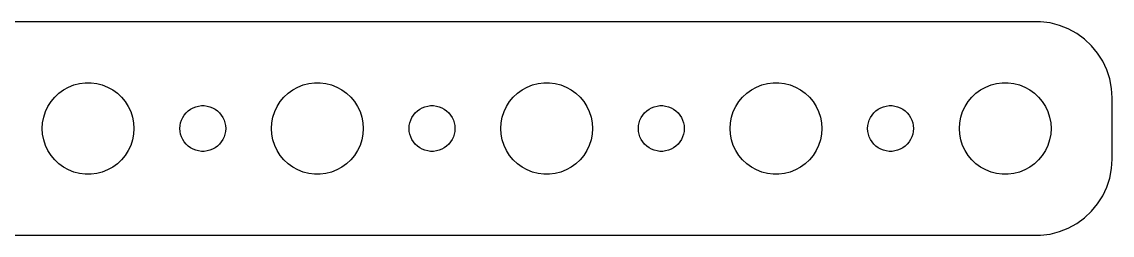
# Model space of a CAD drawing. Header units: metres. Extents: x -67 to 67, y -67 to 67.
# Drawn here: x -4.3 to 67, y -67 to -53 of the extents above; entities that cross this region are included whole.
import ezdxf

# ---------------------------------------------------------------- set-up
doc = ezdxf.new("R2010")
doc.units = ezdxf.units.M

msp = doc.modelspace()

# ---------------------------------------------------------------- linework, layer by layer
for p, q in [((62.3139, -53.0099), (-53, -53.0099)), ((62.9369, -53.0886), (62.3139, -53.0099)), ((63.5451, -53.2447), (62.9369, -53.0886)), ((64.1289, -53.4759), (63.5451, -53.2447)), ((64.6791, -53.7784), (64.1289, -53.4759)), ((65.1871, -54.1474), (64.6791, -53.7784)), ((65.6448, -54.5773), (65.1871, -54.1474)), ((66.0451, -55.0611), (65.6448, -54.5773)), ((66.3815, -55.5912), (66.0451, -55.0611)), ((66.6489, -56.1594), (66.3815, -55.5912)), ((66.8429, -56.7565), (66.6489, -56.1594)), ((-0.92705, -57.1468), (-0.56213, -57.0531)), ((-0.56213, -57.0531), (-0.18837, -57.0059)), ((-0.18837, -57.0059), (0.18837, -57.0059)), ((0.18837, -57.0059), (0.56213, -57.0531)), ((0.56213, -57.0531), (0.92705, -57.1468)), ((14.0729, -57.1468), (14.4379, -57.0531)), ((14.4379, -57.0531), (14.8116, -57.0059)), ((14.8116, -57.0059), (15.1884, -57.0059)), ((15.1884, -57.0059), (15.5621, -57.0531)), ((15.5621, -57.0531), (15.927, -57.1468)), ((29.0729, -57.1468), (29.4379, -57.0531)), ((29.4379, -57.0531), (29.8116, -57.0059)), ((29.8116, -57.0059), (30.1884, -57.0059)), ((30.1884, -57.0059), (30.5621, -57.0531)), ((30.5621, -57.0531), (30.927, -57.1468)), ((44.0729, -57.1468), (44.4379, -57.0531)), ((44.4379, -57.0531), (44.8116, -57.0059)), ((44.8116, -57.0059), (45.1884, -57.0059)), ((45.1884, -57.0059), (45.5621, -57.0531)), ((45.5621, -57.0531), (45.927, -57.1468)), ((59.0729, -57.1468), (59.4379, -57.0531)), ((59.4379, -57.0531), (59.8116, -57.0059)), ((59.8116, -57.0059), (60.1884, -57.0059)), ((60.1884, -57.0059), (60.5621, -57.0531)), ((60.5621, -57.0531), (60.927, -57.1468)), ((66.9606, -57.3733), (66.8429, -56.7565)), ((-2.1869, -57.9464), (-1.91226, -57.6885)), ((-1.91226, -57.6885), (-1.60747, -57.467)), ((-1.60747, -57.467), (-1.27733, -57.2855)), ((-1.27733, -57.2855), (-0.92705, -57.1468)), ((0.92705, -57.1468), (1.27733, -57.2855)), ((1.27733, -57.2855), (1.60747, -57.467)), ((1.60747, -57.467), (1.91226, -57.6885)), ((1.91226, -57.6885), (2.1869, -57.9464)), ((12.8131, -57.9464), (13.0877, -57.6885)), ((13.0877, -57.6885), (13.3925, -57.467)), ((13.3925, -57.467), (13.7227, -57.2855)), ((13.7227, -57.2855), (14.0729, -57.1468)), ((15.927, -57.1468), (16.2773, -57.2855)), ((16.2773, -57.2855), (16.6075, -57.467)), ((16.6075, -57.467), (16.9123, -57.6885)), ((16.9123, -57.6885), (17.1869, -57.9464)), ((27.8131, -57.9464), (28.0877, -57.6885)), ((28.0877, -57.6885), (28.3925, -57.467)), ((28.3925, -57.467), (28.7227, -57.2855)), ((28.7227, -57.2855), (29.0729, -57.1468)), ((30.927, -57.1468), (31.2773, -57.2855)), ((31.2773, -57.2855), (31.6075, -57.467)), ((31.6075, -57.467), (31.9123, -57.6885)), ((31.9123, -57.6885), (32.1869, -57.9464)), ((42.8131, -57.9464), (43.0877, -57.6885)), ((43.0877, -57.6885), (43.3925, -57.467)), ((43.3925, -57.467), (43.7227, -57.2855)), ((43.7227, -57.2855), (44.0729, -57.1468)), ((45.927, -57.1468), (46.2773, -57.2855)), ((46.2773, -57.2855), (46.6075, -57.467)), ((46.6075, -57.467), (46.9123, -57.6885)), ((46.9123, -57.6885), (47.1869, -57.9464)), ((57.8131, -57.9464), (58.0877, -57.6885)), ((58.0877, -57.6885), (58.3925, -57.467)), ((58.3925, -57.467), (58.7227, -57.2855)), ((58.7227, -57.2855), (59.0729, -57.1468)), ((60.927, -57.1468), (61.2773, -57.2855)), ((61.2773, -57.2855), (61.6075, -57.467)), ((61.6075, -57.467), (61.9123, -57.6885)), ((61.9123, -57.6885), (62.1869, -57.9464)), ((67, -58), (66.9606, -57.3733)), ((-2.62891, -58.5547), (-2.42705, -58.2366)), ((-2.42705, -58.2366), (-2.1869, -57.9464)), ((2.1869, -57.9464), (2.42705, -58.2366)), ((2.42705, -58.2366), (2.62891, -58.5547)), ((12.3711, -58.5547), (12.5729, -58.2366)), ((12.5729, -58.2366), (12.8131, -57.9464)), ((17.1869, -57.9464), (17.427, -58.2366)), ((17.427, -58.2366), (17.6289, -58.5547)), ((27.3711, -58.5547), (27.5729, -58.2366)), ((27.5729, -58.2366), (27.8131, -57.9464)), ((32.1869, -57.9464), (32.427, -58.2366)), ((32.427, -58.2366), (32.6289, -58.5547)), ((42.3711, -58.5547), (42.5729, -58.2366)), ((42.5729, -58.2366), (42.8131, -57.9464)), ((47.1869, -57.9464), (47.427, -58.2366)), ((47.427, -58.2366), (47.6289, -58.5547)), ((57.3711, -58.5547), (57.5729, -58.2366)), ((57.5729, -58.2366), (57.8131, -57.9464)), ((62.1869, -57.9464), (62.427, -58.2366)), ((62.427, -58.2366), (62.6289, -58.5547)), ((67, -62), (67, -58)), ((-2.90575, -59.2539), (-2.78932, -58.8956)), ((-2.78932, -58.8956), (-2.62891, -58.5547)), ((2.62891, -58.5547), (2.78932, -58.8956)), ((2.78932, -58.8956), (2.90575, -59.2539)), ((6.18553, -59.2774), (6.28647, -59.1183)), ((6.28647, -59.1183), (6.40654, -58.9732)), ((6.40654, -58.9732), (6.54385, -58.8442)), ((6.54385, -58.8442), (6.69626, -58.7335)), ((6.69626, -58.7335), (6.86133, -58.6428)), ((6.86133, -58.6428), (7.03647, -58.5734)), ((7.03647, -58.5734), (7.21892, -58.5266)), ((7.21892, -58.5266), (7.40581, -58.503)), ((7.40581, -58.503), (7.59418, -58.503)), ((7.59418, -58.503), (7.78107, -58.5266)), ((7.78107, -58.5266), (7.96352, -58.5734)), ((7.96352, -58.5734), (8.13866, -58.6428)), ((8.13866, -58.6428), (8.30373, -58.7335)), ((8.30373, -58.7335), (8.45613, -58.8442)), ((8.45613, -58.8442), (8.59344, -58.9732)), ((8.59344, -58.9732), (8.71352, -59.1183)), ((8.71352, -59.1183), (8.81445, -59.2774)), ((12.0942, -59.2539), (12.2107, -58.8956)), ((12.2107, -58.8956), (12.3711, -58.5547)), ((17.6289, -58.5547), (17.7893, -58.8956)), ((17.7893, -58.8956), (17.9057, -59.2539)), ((21.1855, -59.2774), (21.2865, -59.1183)), ((21.2865, -59.1183), (21.4065, -58.9732)), ((21.4065, -58.9732), (21.5439, -58.8442)), ((21.5439, -58.8442), (21.6963, -58.7335)), ((21.6963, -58.7335), (21.8613, -58.6428)), ((21.8613, -58.6428), (22.0365, -58.5734)), ((22.0365, -58.5734), (22.2189, -58.5266)), ((22.2189, -58.5266), (22.4058, -58.503)), ((22.4058, -58.503), (22.5942, -58.503)), ((22.5942, -58.503), (22.7811, -58.5266)), ((22.7811, -58.5266), (22.9635, -58.5734)), ((22.9635, -58.5734), (23.1387, -58.6428)), ((23.1387, -58.6428), (23.3037, -58.7335)), ((23.3037, -58.7335), (23.4561, -58.8442)), ((23.4561, -58.8442), (23.5934, -58.9732)), ((23.5934, -58.9732), (23.7135, -59.1183)), ((23.7135, -59.1183), (23.8145, -59.2774)), ((27.0942, -59.2539), (27.2107, -58.8956)), ((27.2107, -58.8956), (27.3711, -58.5547)), ((32.6289, -58.5547), (32.7893, -58.8956)), ((32.7893, -58.8956), (32.9057, -59.2539)), ((36.1855, -59.2774), (36.2865, -59.1183)), ((36.2865, -59.1183), (36.4065, -58.9732)), ((36.4065, -58.9732), (36.5439, -58.8442)), ((36.5439, -58.8442), (36.6963, -58.7335)), ((36.6963, -58.7335), (36.8613, -58.6428)), ((36.8613, -58.6428), (37.0365, -58.5734)), ((37.0365, -58.5734), (37.2189, -58.5266)), ((37.2189, -58.5266), (37.4058, -58.503)), ((37.4058, -58.503), (37.5942, -58.503)), ((37.5942, -58.503), (37.7811, -58.5266)), ((37.7811, -58.5266), (37.9635, -58.5734)), ((37.9635, -58.5734), (38.1387, -58.6428)), ((38.1387, -58.6428), (38.3037, -58.7335)), ((38.3037, -58.7335), (38.4561, -58.8442)), ((38.4561, -58.8442), (38.5934, -58.9732)), ((38.5934, -58.9732), (38.7135, -59.1183)), ((38.7135, -59.1183), (38.8145, -59.2774)), ((42.0942, -59.2539), (42.2107, -58.8956)), ((42.2107, -58.8956), (42.3711, -58.5547)), ((47.6289, -58.5547), (47.7893, -58.8956)), ((47.7893, -58.8956), (47.9057, -59.2539)), ((51.1855, -59.2774), (51.2865, -59.1183)), ((51.2865, -59.1183), (51.4065, -58.9732)), ((51.4065, -58.9732), (51.5439, -58.8442)), ((51.5439, -58.8442), (51.6963, -58.7335)), ((51.6963, -58.7335), (51.8613, -58.6428)), ((51.8613, -58.6428), (52.0365, -58.5734)), ((52.0365, -58.5734), (52.2189, -58.5266)), ((52.2189, -58.5266), (52.4058, -58.503)), ((52.4058, -58.503), (52.5942, -58.503)), ((52.5942, -58.503), (52.7811, -58.5266)), ((52.7811, -58.5266), (52.9635, -58.5734)), ((52.9635, -58.5734), (53.1387, -58.6428)), ((53.1387, -58.6428), (53.3037, -58.7335)), ((53.3037, -58.7335), (53.4561, -58.8442)), ((53.4561, -58.8442), (53.5934, -58.9732)), ((53.5934, -58.9732), (53.7135, -59.1183)), ((53.7135, -59.1183), (53.8145, -59.2774)), ((57.0942, -59.2539), (57.2107, -58.8956)), ((57.2107, -58.8956), (57.3711, -58.5547)), ((62.6289, -58.5547), (62.7893, -58.8956)), ((62.7893, -58.8956), (62.9057, -59.2539)), ((-3, -60), (-2.97633, -59.624)), ((-2.97633, -59.624), (-2.90575, -59.2539)), ((2.90575, -59.2539), (2.97633, -59.624)), ((2.97633, -59.624), (3, -60)), ((6, -60), (6.01183, -59.812)), ((6.01183, -59.812), (6.04712, -59.627)), ((6.04712, -59.627), (6.10533, -59.4478)), ((6.10533, -59.4478), (6.18553, -59.2774)), ((8.81445, -59.2774), (8.89465, -59.4478)), ((8.89465, -59.4478), (8.95287, -59.627)), ((8.95287, -59.627), (8.98816, -59.812)), ((8.98816, -59.812), (9, -60)), ((12, -60), (12.0237, -59.624)), ((12.0237, -59.624), (12.0942, -59.2539)), ((17.9057, -59.2539), (17.9763, -59.624)), ((17.9763, -59.624), (18, -60)), ((21, -60), (21.0118, -59.812)), ((21.0118, -59.812), (21.0471, -59.627)), ((21.0471, -59.627), (21.1053, -59.4478)), ((21.1053, -59.4478), (21.1855, -59.2774)), ((23.8145, -59.2774), (23.8947, -59.4478)), ((23.8947, -59.4478), (23.9529, -59.627)), ((23.9529, -59.627), (23.9882, -59.812)), ((23.9882, -59.812), (24, -60)), ((27, -60), (27.0237, -59.624)), ((27.0237, -59.624), (27.0942, -59.2539)), ((32.9057, -59.2539), (32.9763, -59.624)), ((32.9763, -59.624), (33, -60)), ((36, -60), (36.0118, -59.812)), ((36.0118, -59.812), (36.0471, -59.627)), ((36.0471, -59.627), (36.1053, -59.4478)), ((36.1053, -59.4478), (36.1855, -59.2774)), ((38.8145, -59.2774), (38.8947, -59.4478)), ((38.8947, -59.4478), (38.9529, -59.627)), ((38.9529, -59.627), (38.9882, -59.812)), ((38.9882, -59.812), (39, -60)), ((42, -60), (42.0237, -59.624)), ((42.0237, -59.624), (42.0942, -59.2539)), ((47.9057, -59.2539), (47.9763, -59.624)), ((47.9763, -59.624), (48, -60)), ((51, -60), (51.0118, -59.812)), ((51.0118, -59.812), (51.0471, -59.627)), ((51.0471, -59.627), (51.1053, -59.4478)), ((51.1053, -59.4478), (51.1855, -59.2774)), ((53.8145, -59.2774), (53.8947, -59.4478)), ((53.8947, -59.4478), (53.9529, -59.627)), ((53.9529, -59.627), (53.9882, -59.812)), ((53.9882, -59.812), (54, -60)), ((57, -60), (57.0237, -59.624)), ((57.0237, -59.624), (57.0942, -59.2539)), ((62.9057, -59.2539), (62.9763, -59.624)), ((62.9763, -59.624), (63, -60)), ((-2.97633, -60.376), (-3, -60)), ((-2.90575, -60.7461), (-2.97633, -60.376)), ((2.97633, -60.376), (2.90575, -60.7461)), ((3, -60), (2.97633, -60.376)), ((6.01183, -60.188), (6, -60)), ((6.04712, -60.373), (6.01183, -60.188)), ((6.10533, -60.5522), (6.04712, -60.373)), ((6.18553, -60.7226), (6.10533, -60.5522)), ((8.89465, -60.5522), (8.81445, -60.7226)), ((8.95287, -60.373), (8.89465, -60.5522)), ((8.98816, -60.188), (8.95287, -60.373)), ((9, -60), (8.98816, -60.188)), ((12.0237, -60.376), (12, -60)), ((12.0942, -60.7461), (12.0237, -60.376)), ((17.9763, -60.376), (17.9057, -60.7461)), ((18, -60), (17.9763, -60.376)), ((21.0118, -60.188), (21, -60)), ((21.0471, -60.373), (21.0118, -60.188)), ((21.1053, -60.5522), (21.0471, -60.373)), ((21.1855, -60.7226), (21.1053, -60.5522)), ((23.8947, -60.5522), (23.8145, -60.7226)), ((23.9529, -60.373), (23.8947, -60.5522)), ((23.9882, -60.188), (23.9529, -60.373)), ((24, -60), (23.9882, -60.188)), ((27.0237, -60.376), (27, -60)), ((27.0942, -60.7461), (27.0237, -60.376)), ((32.9763, -60.376), (32.9057, -60.7461)), ((33, -60), (32.9763, -60.376)), ((36.0118, -60.188), (36, -60)), ((36.0471, -60.373), (36.0118, -60.188)), ((36.1053, -60.5522), (36.0471, -60.373)), ((36.1855, -60.7226), (36.1053, -60.5522)), ((38.8947, -60.5522), (38.8145, -60.7226)), ((38.9529, -60.373), (38.8947, -60.5522)), ((38.9882, -60.188), (38.9529, -60.373)), ((39, -60), (38.9882, -60.188)), ((42.0237, -60.376), (42, -60)), ((42.0942, -60.7461), (42.0237, -60.376)), ((47.9763, -60.376), (47.9057, -60.7461)), ((48, -60), (47.9763, -60.376)), ((51.0118, -60.188), (51, -60)), ((51.0471, -60.373), (51.0118, -60.188)), ((51.1053, -60.5522), (51.0471, -60.373)), ((51.1855, -60.7226), (51.1053, -60.5522)), ((53.8947, -60.5522), (53.8145, -60.7226)), ((53.9529, -60.373), (53.8947, -60.5522)), ((53.9882, -60.188), (53.9529, -60.373)), ((54, -60), (53.9882, -60.188)), ((57.0237, -60.376), (57, -60)), ((57.0942, -60.7461), (57.0237, -60.376)), ((62.9763, -60.376), (62.9057, -60.7461)), ((63, -60), (62.9763, -60.376)), ((-2.78932, -61.1044), (-2.90575, -60.7461)), ((-2.62891, -61.4453), (-2.78932, -61.1044)), ((2.78932, -61.1044), (2.62891, -61.4453)), ((2.90575, -60.7461), (2.78932, -61.1044)), ((6.28647, -60.8817), (6.18553, -60.7226)), ((6.40654, -61.0268), (6.28647, -60.8817)), ((6.54385, -61.1558), (6.40654, -61.0268)), ((6.69626, -61.2665), (6.54385, -61.1558)), ((6.86133, -61.3572), (6.69626, -61.2665)), ((8.30373, -61.2665), (8.13866, -61.3572)), ((8.45613, -61.1558), (8.30373, -61.2665)), ((8.59344, -61.0268), (8.45613, -61.1558)), ((8.71352, -60.8817), (8.59344, -61.0268)), ((8.81445, -60.7226), (8.71352, -60.8817)), ((12.2107, -61.1044), (12.0942, -60.7461)), ((12.3711, -61.4453), (12.2107, -61.1044)), ((17.7893, -61.1044), (17.6289, -61.4453)), ((17.9057, -60.7461), (17.7893, -61.1044)), ((21.2865, -60.8817), (21.1855, -60.7226)), ((21.4065, -61.0268), (21.2865, -60.8817)), ((21.5439, -61.1558), (21.4065, -61.0268)), ((21.6963, -61.2665), (21.5439, -61.1558)), ((21.8613, -61.3572), (21.6963, -61.2665)), ((23.3037, -61.2665), (23.1387, -61.3572)), ((23.4561, -61.1558), (23.3037, -61.2665)), ((23.5934, -61.0268), (23.4561, -61.1558)), ((23.7135, -60.8817), (23.5934, -61.0268)), ((23.8145, -60.7226), (23.7135, -60.8817)), ((27.2107, -61.1044), (27.0942, -60.7461)), ((27.3711, -61.4453), (27.2107, -61.1044)), ((32.7893, -61.1044), (32.6289, -61.4453)), ((32.9057, -60.7461), (32.7893, -61.1044)), ((36.2865, -60.8817), (36.1855, -60.7226)), ((36.4065, -61.0268), (36.2865, -60.8817)), ((36.5439, -61.1558), (36.4065, -61.0268)), ((36.6963, -61.2665), (36.5439, -61.1558)), ((36.8613, -61.3572), (36.6963, -61.2665)), ((38.3037, -61.2665), (38.1387, -61.3572)), ((38.4561, -61.1558), (38.3037, -61.2665)), ((38.5934, -61.0268), (38.4561, -61.1558)), ((38.7135, -60.8817), (38.5934, -61.0268)), ((38.8145, -60.7226), (38.7135, -60.8817)), ((42.2107, -61.1044), (42.0942, -60.7461)), ((42.3711, -61.4453), (42.2107, -61.1044)), ((47.7893, -61.1044), (47.6289, -61.4453)), ((47.9057, -60.7461), (47.7893, -61.1044)), ((51.2865, -60.8817), (51.1855, -60.7226)), ((51.4065, -61.0268), (51.2865, -60.8817)), ((51.5439, -61.1558), (51.4065, -61.0268)), ((51.6963, -61.2665), (51.5439, -61.1558)), ((51.8613, -61.3572), (51.6963, -61.2665)), ((53.3037, -61.2665), (53.1387, -61.3572)), ((53.4561, -61.1558), (53.3037, -61.2665)), ((53.5934, -61.0268), (53.4561, -61.1558)), ((53.7135, -60.8817), (53.5934, -61.0268)), ((53.8145, -60.7226), (53.7135, -60.8817)), ((57.2107, -61.1044), (57.0942, -60.7461)), ((57.3711, -61.4453), (57.2107, -61.1044)), ((62.7893, -61.1044), (62.6289, -61.4453)), ((62.9057, -60.7461), (62.7893, -61.1044)), ((-2.42705, -61.7634), (-2.62891, -61.4453)), ((-2.1869, -62.0536), (-2.42705, -61.7634)), ((-1.91226, -62.3115), (-2.1869, -62.0536)), ((2.1869, -62.0536), (1.91226, -62.3115)), ((2.42705, -61.7634), (2.1869, -62.0536)), ((2.62891, -61.4453), (2.42705, -61.7634)), ((7.03647, -61.4266), (6.86133, -61.3572)), ((7.21892, -61.4734), (7.03647, -61.4266)), ((7.40581, -61.497), (7.21892, -61.4734)), ((7.59418, -61.497), (7.40581, -61.497)), ((7.78107, -61.4734), (7.59418, -61.497)), ((7.96352, -61.4266), (7.78107, -61.4734)), ((8.13866, -61.3572), (7.96352, -61.4266)), ((12.5729, -61.7634), (12.3711, -61.4453)), ((12.8131, -62.0536), (12.5729, -61.7634)), ((13.0877, -62.3115), (12.8131, -62.0536)), ((17.1869, -62.0536), (16.9123, -62.3115)), ((17.427, -61.7634), (17.1869, -62.0536)), ((17.6289, -61.4453), (17.427, -61.7634)), ((22.0365, -61.4266), (21.8613, -61.3572)), ((22.2189, -61.4734), (22.0365, -61.4266)), ((22.4058, -61.497), (22.2189, -61.4734)), ((22.5942, -61.497), (22.4058, -61.497)), ((22.7811, -61.4734), (22.5942, -61.497)), ((22.9635, -61.4266), (22.7811, -61.4734)), ((23.1387, -61.3572), (22.9635, -61.4266)), ((27.5729, -61.7634), (27.3711, -61.4453)), ((27.8131, -62.0536), (27.5729, -61.7634)), ((28.0877, -62.3115), (27.8131, -62.0536)), ((32.1869, -62.0536), (31.9123, -62.3115)), ((32.427, -61.7634), (32.1869, -62.0536)), ((32.6289, -61.4453), (32.427, -61.7634)), ((37.0365, -61.4266), (36.8613, -61.3572)), ((37.2189, -61.4734), (37.0365, -61.4266)), ((37.4058, -61.497), (37.2189, -61.4734)), ((37.5942, -61.497), (37.4058, -61.497)), ((37.7811, -61.4734), (37.5942, -61.497)), ((37.9635, -61.4266), (37.7811, -61.4734)), ((38.1387, -61.3572), (37.9635, -61.4266)), ((42.5729, -61.7634), (42.3711, -61.4453)), ((42.8131, -62.0536), (42.5729, -61.7634)), ((43.0877, -62.3115), (42.8131, -62.0536)), ((47.1869, -62.0536), (46.9123, -62.3115)), ((47.427, -61.7634), (47.1869, -62.0536)), ((47.6289, -61.4453), (47.427, -61.7634)), ((52.0365, -61.4266), (51.8613, -61.3572)), ((52.2189, -61.4734), (52.0365, -61.4266)), ((52.4058, -61.497), (52.2189, -61.4734)), ((52.5942, -61.497), (52.4058, -61.497)), ((52.7811, -61.4734), (52.5942, -61.497)), ((52.9635, -61.4266), (52.7811, -61.4734)), ((53.1387, -61.3572), (52.9635, -61.4266)), ((57.5729, -61.7634), (57.3711, -61.4453)), ((57.8131, -62.0536), (57.5729, -61.7634)), ((58.0877, -62.3115), (57.8131, -62.0536)), ((62.1869, -62.0536), (61.9123, -62.3115)), ((62.427, -61.7634), (62.1869, -62.0536)), ((62.6289, -61.4453), (62.427, -61.7634)), ((66.9606, -62.6267), (67, -62)), ((-1.60747, -62.533), (-1.91226, -62.3115)), ((-1.27733, -62.7145), (-1.60747, -62.533)), ((-0.92705, -62.8532), (-1.27733, -62.7145)), ((1.27733, -62.7145), (0.92705, -62.8532)), ((1.60747, -62.533), (1.27733, -62.7145)), ((1.91226, -62.3115), (1.60747, -62.533)), ((13.3925, -62.533), (13.0877, -62.3115)), ((13.7227, -62.7145), (13.3925, -62.533)), ((14.0729, -62.8532), (13.7227, -62.7145)), ((16.2773, -62.7145), (15.927, -62.8532)), ((16.6075, -62.533), (16.2773, -62.7145)), ((16.9123, -62.3115), (16.6075, -62.533)), ((28.3925, -62.533), (28.0877, -62.3115)), ((28.7227, -62.7145), (28.3925, -62.533)), ((29.0729, -62.8532), (28.7227, -62.7145)), ((31.2773, -62.7145), (30.927, -62.8532)), ((31.6075, -62.533), (31.2773, -62.7145)), ((31.9123, -62.3115), (31.6075, -62.533)), ((43.3925, -62.533), (43.0877, -62.3115)), ((43.7227, -62.7145), (43.3925, -62.533)), ((44.0729, -62.8532), (43.7227, -62.7145)), ((46.2773, -62.7145), (45.927, -62.8532)), ((46.6075, -62.533), (46.2773, -62.7145)), ((46.9123, -62.3115), (46.6075, -62.533)), ((58.3925, -62.533), (58.0877, -62.3115)), ((58.7227, -62.7145), (58.3925, -62.533)), ((59.0729, -62.8532), (58.7227, -62.7145)), ((61.2773, -62.7145), (60.927, -62.8532)), ((61.6075, -62.533), (61.2773, -62.7145)), ((61.9123, -62.3115), (61.6075, -62.533)), ((66.8429, -63.2434), (66.9606, -62.6267)), ((-0.56213, -62.9469), (-0.92705, -62.8532)), ((-0.18837, -62.9941), (-0.56213, -62.9469)), ((0.18837, -62.9941), (-0.18837, -62.9941)), ((0.56213, -62.9469), (0.18837, -62.9941)), ((0.92705, -62.8532), (0.56213, -62.9469)), ((14.4379, -62.9469), (14.0729, -62.8532)), ((14.8116, -62.9941), (14.4379, -62.9469)), ((15.1884, -62.9941), (14.8116, -62.9941)), ((15.5621, -62.9469), (15.1884, -62.9941)), ((15.927, -62.8532), (15.5621, -62.9469)), ((29.4379, -62.9469), (29.0729, -62.8532)), ((29.8116, -62.9941), (29.4379, -62.9469)), ((30.1884, -62.9941), (29.8116, -62.9941)), ((30.5621, -62.9469), (30.1884, -62.9941)), ((30.927, -62.8532), (30.5621, -62.9469)), ((44.4379, -62.9469), (44.0729, -62.8532)), ((44.8116, -62.9941), (44.4379, -62.9469)), ((45.1884, -62.9941), (44.8116, -62.9941)), ((45.5621, -62.9469), (45.1884, -62.9941)), ((45.927, -62.8532), (45.5621, -62.9469)), ((59.4379, -62.9469), (59.0729, -62.8532)), ((59.8116, -62.9941), (59.4379, -62.9469)), ((60.1884, -62.9941), (59.8116, -62.9941)), ((60.5621, -62.9469), (60.1884, -62.9941)), ((60.927, -62.8532), (60.5621, -62.9469)), ((66.6489, -63.8406), (66.8429, -63.2434)), ((66.3815, -64.4088), (66.6489, -63.8406)), ((66.0451, -64.9389), (66.3815, -64.4088)), ((65.1871, -65.8526), (65.6448, -65.4227)), ((65.6448, -65.4227), (66.0451, -64.9389)), ((64.1289, -66.5241), (64.6791, -66.2216)), ((64.6791, -66.2216), (65.1871, -65.8526)), ((-62.3139, -66.9901), (62.3139, -66.9901)), ((62.3139, -66.9901), (62.9369, -66.9114)), ((62.9369, -66.9114), (63.5451, -66.7553)), ((63.5451, -66.7553), (64.1289, -66.5241))]:
    msp.add_line(p, q)

doc.saveas('drawing.dxf')
